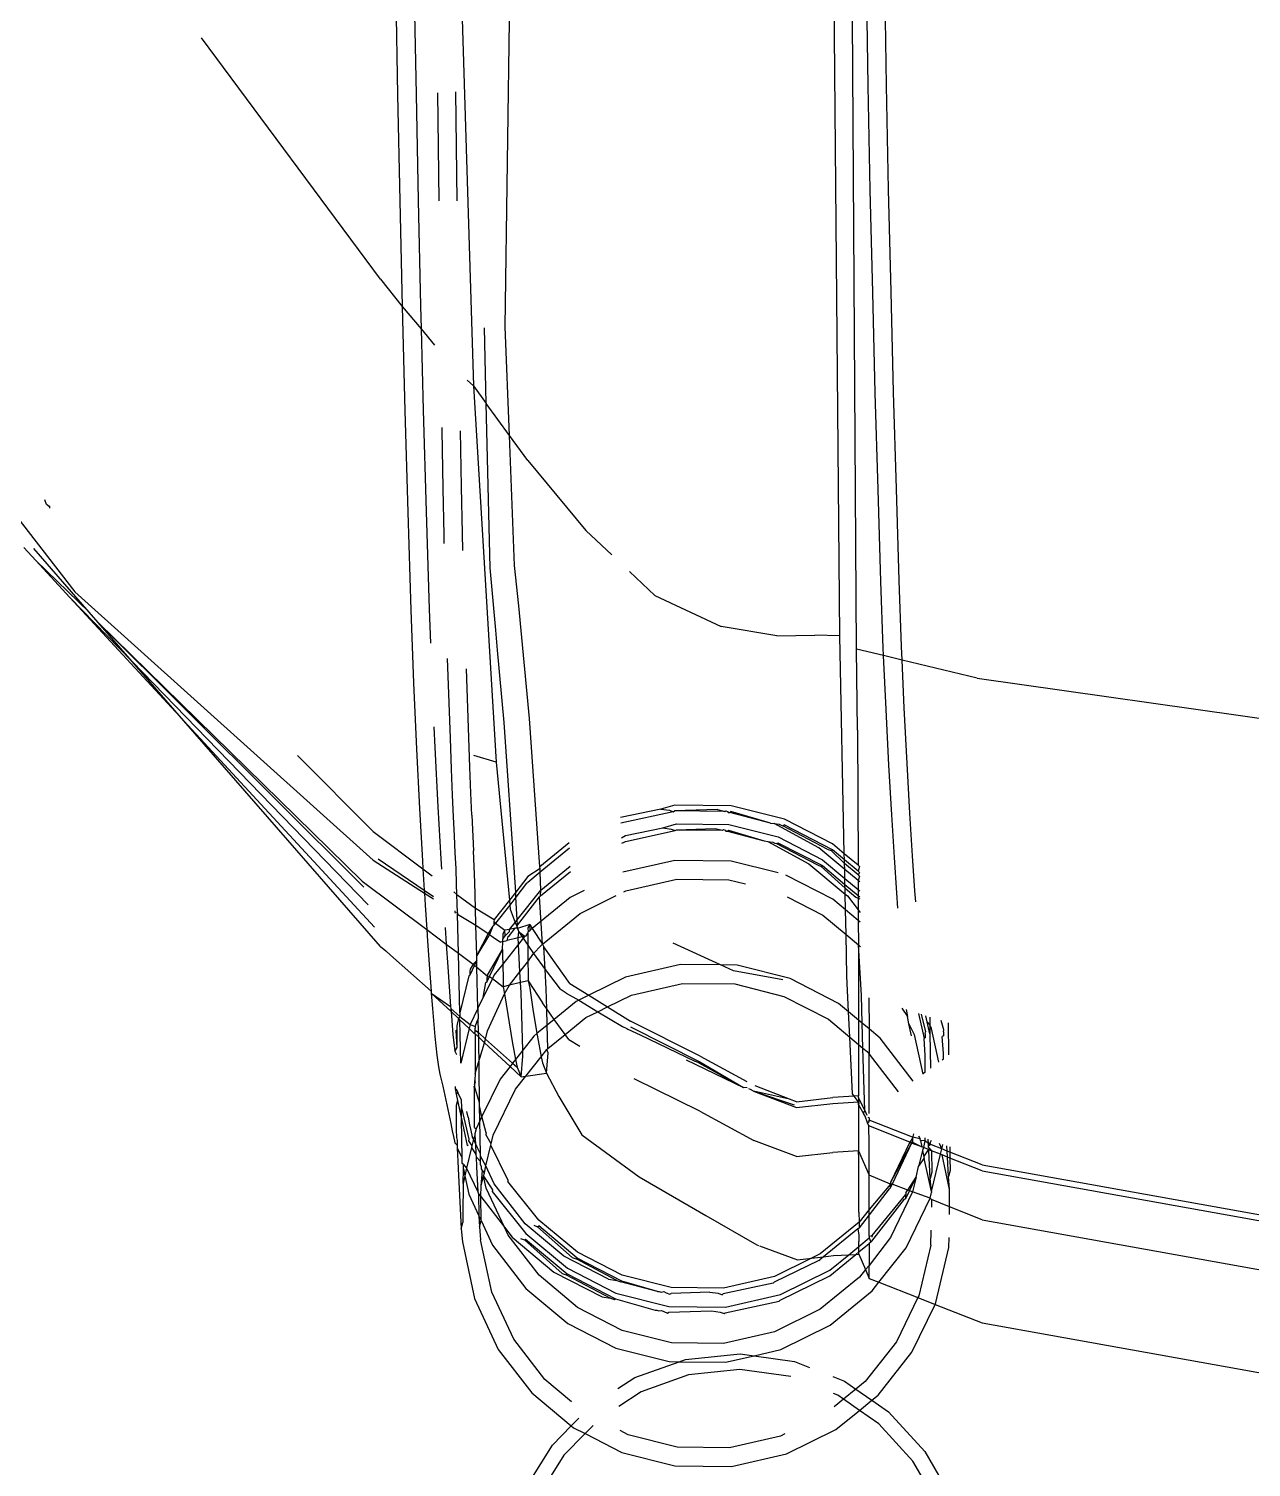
# Model space of a CAD drawing. Header units: millimetres. Extents: x -41292 to 298682, y -22072 to 33155.
# Drawn here: x 30582.86 to 30617.38, y -11098.24 to -11057.63 of the extents above; entities that cross this region are included whole.
import ezdxf

# ---------------------------------------------------------------- set-up
doc = ezdxf.new("R2010")
doc.units = ezdxf.units.MM

# ---------------------------------------------------------------- blocks, each defined once
blk = doc.blocks.new('rmfnasesx')
for p, q in [((58058.233, 4459.549), (58058.692, 4444.72)), ((58059.591, 4446.387), (58059.751, 4457.888)), ((58069.035, 4437.663), (58068.86, 4457.702)), ((58056.501, 4455.905), (58056.552, 4452.934)), ((58057.018, 4455.915), (58057.071, 4452.944)), ((58069.84, 4453.194), (58069.788, 4456.136)), ((58070.357, 4453.204), (58070.306, 4456.145)), ((58069.506, 4437.289), (58069.398, 4455.101)), ((58056.064, 4447.732), (58051.017, 4454.544)), ((58057.673, 4452.997), (58057.716, 4449.942)), ((58058.233, 4449.948), (58058.191, 4453.017)), ((58069.899, 4450.256), (58069.84, 4453.194)), ((58070.417, 4450.268), (58070.357, 4453.204)), ((58056.552, 4452.934), (58056.614, 4449.941)), ((58057.071, 4452.944), (58057.131, 4449.954)), ((58037.625, 4451.551), (58047.435, 4438.908)), ((58069.966, 4447.355), (58069.899, 4450.256)), ((58070.484, 4447.371), (58070.417, 4450.268)), ((58056.614, 4449.941), (58056.682, 4446.96)), ((58057.131, 4449.954), (58057.2, 4446.975)), ((58056.064, 4447.732), (58056.682, 4446.96)), ((58070.039, 4444.524), (58069.966, 4447.355)), ((58070.557, 4444.543), (58070.484, 4447.371)), ((58056.682, 4446.96), (58056.758, 4444.018)), ((58056.682, 4446.96), (58057.217, 4446.328)), ((58057.2, 4446.975), (58057.217, 4446.328)), ((58057.217, 4446.328), (58057.276, 4444.038)), ((58057.217, 4446.328), (58057.596, 4445.865)), ((58059.051, 4444.226), (58059, 4446.355)), ((58059.711, 4443.318), (58059.591, 4446.387)), ((58058.692, 4444.72), (58058.514, 4444.877)), ((58058.692, 4444.72), (58059.337, 4434.093)), ((58058.692, 4444.72), (58059.051, 4444.226)), ((58070.117, 4441.792), (58070.039, 4444.524)), ((58070.634, 4441.817), (58070.557, 4444.543)), ((58059.162, 4439.587), (58059.051, 4444.226)), ((58059.711, 4443.318), (58059.051, 4444.226)), ((58056.758, 4444.018), (58056.839, 4441.15)), ((58057.276, 4444.038), (58057.357, 4441.175)), ((58057.807, 4443.465), (58057.806, 4443.544)), ((58057.836, 4441.826), (58057.807, 4443.465)), ((58058.352, 4441.868), (58058.324, 4443.447)), ((58059.856, 4439.645), (58059.711, 4443.318)), ((58060.227, 4442.609), (58059.711, 4443.318)), ((58060.227, 4442.609), (58061.87, 4440.637)), ((58057.864, 4440.506), (58057.836, 4441.826)), ((58058.381, 4440.551), (58058.352, 4441.868)), ((58070.198, 4439.194), (58070.117, 4441.792)), ((58070.714, 4439.225), (58070.634, 4441.817)), ((58046.633, 4441.368), (58046.593, 4441.502)), ((58046.721, 4441.301), (58046.633, 4441.368)), ((58046.633, 4441.368), (58046.72, 4441.327)), ((58046.72, 4441.327), (58046.722, 4441.269)), ((58056.839, 4441.15), (58056.925, 4438.383)), ((58057.357, 4441.175), (58057.442, 4438.415)), ((58057.87, 4440.267), (58057.864, 4440.506)), ((58058.393, 4440.076), (58058.381, 4440.551)), ((58062.599, 4439.952), (58061.87, 4440.637)), ((58045.995, 4440.161), (58046.336, 4439.792)), ((58047.844, 4438.327), (58046.277, 4440.124)), ((58047.299, 4438.749), (58046.336, 4439.792)), ((58047.844, 4438.327), (58046.336, 4439.792)), ((58059.326, 4437.825), (58059.162, 4439.587)), ((58059.97, 4438.511), (58059.856, 4439.645)), ((58063.819, 4438.804), (58063.096, 4439.484)), ((58070.265, 4437.319), (58070.198, 4439.194)), ((58070.783, 4437.358), (58070.714, 4439.225)), ((58047.435, 4438.908), (58055.858, 4431.327)), ((58063.819, 4438.804), (58065.686, 4437.924)), ((58049.054, 4436.939), (58047.299, 4438.749)), ((58050.513, 4435.266), (58047.299, 4438.749)), ((58056.925, 4438.383), (58057, 4436.335)), ((58057.442, 4438.415), (58057.477, 4437.452)), ((58060.274, 4435.325), (58059.97, 4438.511)), ((58048.091, 4438.044), (58047.844, 4438.327)), ((58049.054, 4436.939), (58048.091, 4438.044)), ((58055.596, 4430.568), (58048.091, 4438.044)), ((58055.551, 4430.737), (58048.091, 4438.044)), ((58059.371, 4437.254), (58059.326, 4437.825)), ((58067.259, 4437.661), (58065.686, 4437.924)), ((58067.259, 4437.661), (58068.331, 4437.681)), ((58069.035, 4437.663), (58068.331, 4437.681)), ((58069.165, 4431.509), (58069.035, 4437.663)), ((58059.557, 4435.218), (58059.371, 4437.254)), ((58070.275, 4437.105), (58069.506, 4437.289)), ((58069.539, 4435.004), (58069.506, 4437.289)), ((58070.275, 4437.105), (58070.265, 4437.319)), ((58070.799, 4436.979), (58070.783, 4437.358)), ((58055.723, 4430.064), (58049.054, 4436.939)), ((58050.513, 4435.266), (58049.054, 4436.939)), ((58058.041, 4434.77), (58057.964, 4437.027)), ((58070.342, 4435.585), (58070.275, 4437.105)), ((58070.799, 4436.979), (58070.275, 4437.105)), ((58070.859, 4435.629), (58070.799, 4436.979)), ((58072.914, 4436.471), (58070.799, 4436.979)), ((58057, 4436.335), (58057.082, 4434.464)), ((58058.589, 4433.952), (58058.492, 4436.729)), ((58072.914, 4436.471), (58082.426, 4435.122)), ((58070.422, 4434.008), (58070.342, 4435.585)), ((58070.939, 4434.056), (58070.859, 4435.629)), ((58055.894, 4429.436), (58050.513, 4435.266)), ((58056.068, 4428.896), (58050.513, 4435.266)), ((58059.855, 4430.98), (58059.557, 4435.218)), ((58060.569, 4431.14), (58060.274, 4435.325)), ((58057.573, 4435.097), (58057.599, 4434.508)), ((58058.074, 4433.898), (58058.041, 4434.77)), ((58069.539, 4435.004), (58069.554, 4431.185)), ((58057.082, 4434.464), (58057.168, 4432.786)), ((58057.599, 4434.508), (58057.684, 4432.834)), ((58055.86, 4432.136), (58053.721, 4434.281)), ((58058.104, 4433.167), (58058.074, 4433.898)), ((58058.62, 4433.221), (58058.589, 4433.952)), ((58059.337, 4434.093), (58058.699, 4434.283)), ((58059.337, 4434.093), (58059.706, 4430.197)), ((58070.502, 4432.607), (58070.422, 4434.008)), ((58071.019, 4432.658), (58070.939, 4434.056)), ((58058.132, 4432.549), (58058.104, 4433.167)), ((58058.648, 4432.604), (58058.62, 4433.221)), ((58057.168, 4432.786), (58057.252, 4431.314)), ((58057.684, 4432.834), (58057.769, 4431.364)), ((58063.988, 4432.774), (58062.848, 4432.533)), ((58064.336, 4432.697), (58062.854, 4432.374)), ((58064.375, 4432.883), (58063.988, 4432.774)), ((58063.988, 4432.774), (58064.226, 4432.739)), ((58064.226, 4432.739), (58064.336, 4432.697)), ((58064.336, 4432.697), (58064.368, 4432.721)), ((58065.583, 4432.756), (58064.368, 4432.721)), ((58065.787, 4432.704), (58064.368, 4432.721)), ((58065.971, 4432.864), (58064.375, 4432.883)), ((58065.583, 4432.756), (58065.787, 4432.704)), ((58065.787, 4432.704), (58065.822, 4432.721)), ((58065.822, 4432.721), (58065.868, 4432.703)), ((58065.868, 4432.703), (58065.887, 4432.679)), ((58065.887, 4432.679), (58065.932, 4432.679)), ((58065.932, 4432.679), (58065.964, 4432.702)), ((58067.085, 4432.378), (58065.932, 4432.679)), ((58067.085, 4432.378), (58065.964, 4432.702)), ((58067.472, 4432.486), (58065.971, 4432.864)), ((58058.157, 4432.017), (58058.132, 4432.549)), ((58058.648, 4432.604), (58058.697, 4431.596)), ((58064.042, 4432.243), (58064.429, 4432.351)), ((58064.429, 4432.351), (58065.904, 4432.334)), ((58065.904, 4432.334), (58067.294, 4431.984)), ((58067.085, 4432.378), (58067.186, 4432.363)), ((58067.186, 4432.363), (58067.323, 4432.343)), ((58068.447, 4431.678), (58067.186, 4432.363)), ((58067.323, 4432.343), (58067.378, 4432.314)), ((58067.378, 4432.314), (58067.433, 4432.301)), ((58067.433, 4432.301), (58067.465, 4432.324)), ((58068.685, 4431.643), (58067.433, 4432.301)), ((58068.827, 4431.624), (58067.465, 4432.324)), ((58068.833, 4431.787), (58067.472, 4432.486)), ((58070.578, 4431.401), (58070.502, 4432.607)), ((58071.094, 4431.453), (58071.019, 4432.658)), ((58055.86, 4432.136), (58057.266, 4431.083)), ((58058.181, 4431.541), (58058.157, 4432.017)), ((58062.873, 4431.964), (58062.989, 4432.022)), ((58062.982, 4431.86), (58064.39, 4432.166)), ((58062.989, 4432.022), (58064.042, 4432.243)), ((58064.042, 4432.243), (58064.28, 4432.208)), ((58064.28, 4432.208), (58064.39, 4432.166)), ((58064.39, 4432.166), (58064.422, 4432.189)), ((58064.422, 4432.189), (58065.517, 4432.226)), ((58064.422, 4432.189), (58065.722, 4432.174)), ((58065.517, 4432.226), (58065.722, 4432.174)), ((58065.722, 4432.174), (58065.756, 4432.191)), ((58065.756, 4432.191), (58065.802, 4432.173)), ((58065.802, 4432.173), (58065.821, 4432.149)), ((58065.821, 4432.149), (58065.865, 4432.149)), ((58065.865, 4432.149), (58065.897, 4432.172)), ((58065.865, 4432.149), (58066.906, 4431.876)), ((58065.897, 4432.172), (58066.906, 4431.876)), ((58066.906, 4431.876), (58067.008, 4431.861)), ((58067.294, 4431.984), (58068.553, 4431.337)), ((58058.201, 4431.095), (58058.181, 4431.541)), ((58058.717, 4431.151), (58058.697, 4431.596)), ((58061.397, 4431.815), (58060.569, 4431.14)), ((58061.403, 4431.664), (58060.578, 4430.99)), ((58062.879, 4431.809), (58062.95, 4431.836)), ((58062.95, 4431.836), (58062.982, 4431.86)), ((58067.008, 4431.861), (58067.145, 4431.841)), ((58067.008, 4431.861), (58068.166, 4431.229)), ((58067.145, 4431.841), (58067.2, 4431.813)), ((58067.2, 4431.813), (58067.254, 4431.799)), ((58067.254, 4431.799), (58067.286, 4431.823)), ((58067.254, 4431.799), (58068.405, 4431.194)), ((58067.286, 4431.823), (58068.546, 4431.175)), ((58069.175, 4431.069), (58068.447, 4431.678)), ((58068.685, 4431.643), (58068.795, 4431.601)), ((58068.795, 4431.601), (58068.827, 4431.624)), ((58069.171, 4431.236), (58068.795, 4431.601)), ((58069.169, 4431.338), (58068.827, 4431.624)), ((58069.165, 4431.509), (58068.833, 4431.787)), ((58069.554, 4431.185), (58069.165, 4431.509)), ((58069.169, 4431.338), (58069.165, 4431.509)), ((58055.858, 4431.327), (58057.309, 4430.399)), ((58056, 4431.363), (58057.304, 4430.48)), ((58057.252, 4431.314), (58057.266, 4431.083)), ((58057.266, 4431.083), (58057.527, 4430.888)), ((58057.266, 4431.083), (58057.304, 4430.48)), ((58057.769, 4431.364), (58057.787, 4431.077)), ((58058.218, 4430.65), (58058.201, 4431.095)), ((58058.734, 4430.705), (58058.717, 4431.151)), ((58060.573, 4431.092), (58060.231, 4430.864)), ((58060.573, 4431.092), (58060.569, 4431.14)), ((58060.578, 4430.99), (58060.573, 4431.092)), ((58060.596, 4430.484), (58061.425, 4431.161)), ((58064.378, 4431.324), (58062.915, 4430.99)), ((58065.973, 4431.306), (58064.378, 4431.324)), ((58067.298, 4430.972), (58065.973, 4431.306)), ((58068.166, 4431.229), (58069.19, 4430.373)), ((58068.405, 4431.194), (58068.514, 4431.152)), ((58068.514, 4431.152), (58068.546, 4431.175)), ((58068.514, 4431.152), (58069.186, 4430.54)), ((58068.546, 4431.175), (58069.184, 4430.643)), ((58068.553, 4431.337), (58069.18, 4430.813)), ((58069.554, 4431.016), (58069.169, 4431.338)), ((58069.171, 4431.236), (58069.169, 4431.338)), ((58069.555, 4430.916), (58069.171, 4431.236)), ((58069.175, 4431.069), (58069.171, 4431.236)), ((58069.555, 4430.751), (58069.175, 4431.069)), ((58069.18, 4430.813), (58069.175, 4431.069)), ((58069.594, 4431.151), (58069.554, 4431.185)), ((58069.594, 4431.151), (58069.554, 4431.016)), ((58070.643, 4430.408), (58070.578, 4431.401)), ((58071.159, 4430.462), (58071.094, 4431.453)), ((58055.551, 4430.737), (58057.375, 4429.372)), ((58058.225, 4430.365), (58058.218, 4430.65)), ((58058.752, 4429.971), (58058.734, 4430.705)), ((58059.885, 4430.424), (58059.855, 4430.98)), ((58060.231, 4430.864), (58059.885, 4430.424)), ((58060.193, 4430.678), (58059.893, 4430.281)), ((58060.193, 4430.678), (58060.225, 4430.702)), ((58060.578, 4430.99), (58060.225, 4430.702)), ((58060.596, 4430.484), (58060.578, 4430.99)), ((58060.589, 4430.322), (58061.432, 4431.01)), ((58062.991, 4430.463), (58064.432, 4430.793)), ((58064.432, 4430.793), (58065.907, 4430.776)), ((58065.907, 4430.776), (58066.375, 4430.658)), ((58068.837, 4430.228), (58067.516, 4430.907)), ((58069.18, 4430.813), (58069.556, 4430.499)), ((58069.184, 4430.643), (58069.18, 4430.813)), ((58069.596, 4430.981), (58069.554, 4431.016)), ((58069.596, 4430.981), (58069.555, 4430.916)), ((58069.598, 4430.88), (58069.555, 4430.916)), ((58069.598, 4430.88), (58069.555, 4430.751)), ((58069.6, 4430.714), (58069.555, 4430.751)), ((58069.555, 4430.751), (58069.556, 4430.499)), ((58057.304, 4430.48), (58057.56, 4430.306)), ((58057.304, 4430.48), (58057.309, 4430.399)), ((58057.309, 4430.399), (58057.564, 4430.235)), ((58057.309, 4430.399), (58057.33, 4430.061)), ((58058.136, 4430.432), (58058.225, 4430.365)), ((58058.225, 4430.365), (58058.752, 4429.971)), ((58058.238, 4429.847), (58058.225, 4430.365)), ((58059.885, 4430.424), (58059.706, 4430.197)), ((58059.893, 4430.281), (58059.719, 4430.06)), ((58059.893, 4430.281), (58059.885, 4430.424)), ((58059.927, 4429.643), (58059.893, 4430.281)), ((58059.927, 4429.643), (58060.596, 4430.484)), ((58059.936, 4429.492), (58060.557, 4430.298)), ((58061.428, 4430.279), (58060.354, 4429.403)), ((58060.557, 4430.298), (58060.589, 4430.322)), ((58060.638, 4428.957), (58060.557, 4430.298)), ((58060.589, 4430.322), (58060.596, 4430.484)), ((58061.822, 4430.474), (58061.428, 4430.279)), ((58061.703, 4429.826), (58062.727, 4430.332)), ((58062.94, 4430.438), (58062.991, 4430.463)), ((58067.547, 4430.297), (58068.556, 4429.779)), ((58069.184, 4430.643), (58069.557, 4430.335)), ((58069.186, 4430.54), (58069.184, 4430.643)), ((58069.186, 4430.54), (58069.493, 4430.284)), ((58069.19, 4430.373), (58069.186, 4430.54)), ((58069.19, 4430.373), (58069.254, 4430.319)), ((58069.199, 4429.925), (58069.19, 4430.373)), ((58069.254, 4430.319), (58069.558, 4429.924)), ((58069.493, 4430.284), (58069.557, 4430.26)), ((58069.556, 4430.499), (58069.604, 4430.459)), ((58069.556, 4430.499), (58069.557, 4430.335)), ((58069.557, 4430.335), (58069.606, 4430.29)), ((58069.557, 4430.335), (58069.557, 4430.26)), ((58069.557, 4430.26), (58069.603, 4430.242)), ((58069.557, 4430.26), (58069.558, 4429.924)), ((58070.673, 4429.972), (58070.643, 4430.408)), ((58071.18, 4430.156), (58071.159, 4430.462)), ((58057.33, 4430.061), (58057.375, 4429.372)), ((58058.166, 4429.895), (58058.169, 4429.848)), ((58058.169, 4429.848), (58058.238, 4429.847)), ((58058.238, 4429.847), (58058.239, 4429.803)), ((58058.752, 4429.971), (58059.277, 4429.652)), ((58058.763, 4429.491), (58058.752, 4429.971)), ((58059.706, 4430.197), (58059.277, 4429.652)), ((58059.719, 4430.06), (58059.316, 4429.549)), ((58059.706, 4430.197), (58059.719, 4430.06)), ((58059.719, 4430.06), (58059.73, 4429.946)), ((58059.73, 4429.946), (58059.872, 4429.574)), ((58069.199, 4429.925), (58068.837, 4430.228)), ((58069.214, 4429.229), (58069.199, 4429.925)), ((58069.559, 4429.625), (58069.199, 4429.925)), ((58069.558, 4429.924), (58069.612, 4429.854)), ((58069.558, 4429.924), (58069.559, 4429.625)), ((58058.239, 4429.803), (58058.763, 4429.491)), ((58058.266, 4428.705), (58058.239, 4429.803)), ((58058.763, 4429.491), (58059.106, 4429.259)), ((58058.784, 4428.635), (58058.763, 4429.491)), ((58059.238, 4429.467), (58059.106, 4429.259)), ((58059.238, 4429.467), (58059.145, 4429.232)), ((58059.238, 4429.467), (58059.27, 4429.49)), ((58059.272, 4429.602), (58059.27, 4429.49)), ((58059.316, 4429.549), (58059.27, 4429.49)), ((58059.277, 4429.652), (58059.272, 4429.602)), ((58059.272, 4429.602), (58059.316, 4429.549)), ((58059.316, 4429.549), (58059.58, 4429.351)), ((58059.711, 4429.371), (58059.872, 4429.574)), ((58059.872, 4429.574), (58059.927, 4429.643)), ((58059.872, 4429.574), (58059.914, 4429.465)), ((58059.914, 4429.465), (58059.936, 4429.492)), ((58059.914, 4429.465), (58059.929, 4429.426)), ((58059.936, 4429.492), (58059.927, 4429.643)), ((58059.929, 4429.426), (58059.936, 4429.492)), ((58060.284, 4429.514), (58059.941, 4429.396)), ((58060.284, 4429.514), (58060.231, 4429.415)), ((58060.295, 4429.354), (58060.284, 4429.514)), ((58060.284, 4429.514), (58060.354, 4429.403)), ((58060.638, 4428.957), (58061.703, 4429.826)), ((58068.556, 4429.779), (58069.214, 4429.229)), ((58069.559, 4429.625), (58069.561, 4428.939)), ((58069.616, 4429.577), (58069.559, 4429.625)), ((58057.375, 4429.372), (58057.397, 4429.04)), ((58057.375, 4429.372), (58057.923, 4428.962)), ((58057.397, 4429.04), (58057.451, 4428.262)), ((58057.892, 4429.427), (58057.923, 4428.962)), ((58059.106, 4429.259), (58058.784, 4428.635)), ((58059.145, 4429.232), (58058.784, 4428.635)), ((58059.106, 4429.259), (58059.145, 4429.232)), ((58059.145, 4429.232), (58059.253, 4429.154)), ((58059.253, 4429.154), (58059.46, 4429.019)), ((58059.519, 4429.034), (58059.46, 4429.019)), ((58059.516, 4428.808), (58059.519, 4429.034)), ((58059.519, 4429.034), (58059.52, 4429.098)), ((58059.519, 4429.034), (58059.64, 4429.064)), ((58059.521, 4429.247), (58059.52, 4429.098)), ((58059.52, 4429.098), (58059.592, 4429.192)), ((58059.58, 4429.351), (58059.521, 4429.247)), ((58059.711, 4429.371), (58059.58, 4429.351)), ((58059.592, 4429.192), (58059.58, 4429.351)), ((58059.592, 4429.192), (58059.708, 4429.313)), ((58059.64, 4429.064), (58059.674, 4429.178)), ((58059.955, 4429.141), (58059.64, 4429.064)), ((58059.674, 4429.178), (58059.706, 4429.201)), ((58059.706, 4429.201), (58059.872, 4429.412)), ((58059.708, 4429.313), (58059.711, 4429.371)), ((58059.872, 4429.412), (58059.711, 4429.371)), ((58059.872, 4429.412), (58059.929, 4429.426)), ((58059.941, 4429.396), (58059.872, 4429.412)), ((58059.929, 4429.426), (58059.941, 4429.396)), ((58059.941, 4429.396), (58059.976, 4429.305)), ((58059.955, 4429.141), (58059.976, 4429.305)), ((58060.067, 4429.169), (58059.955, 4429.141)), ((58059.964, 4428.962), (58059.955, 4429.141)), ((58060.095, 4429.128), (58059.964, 4428.962)), ((58059.976, 4429.305), (58060.142, 4429.187)), ((58059.976, 4429.305), (58060.067, 4429.169)), ((58060.142, 4429.187), (58060.067, 4429.169)), ((58060.067, 4429.169), (58060.095, 4429.128)), ((58060.142, 4429.187), (58060.095, 4429.128)), ((58060.095, 4429.128), (58060.226, 4428.933)), ((58060.142, 4429.187), (58060.178, 4429.196)), ((58060.178, 4429.196), (58060.23, 4429.266)), ((58060.23, 4429.266), (58060.226, 4428.933)), ((58060.23, 4429.266), (58060.235, 4429.305)), ((58060.231, 4429.415), (58060.235, 4429.305)), ((58060.235, 4429.305), (58060.295, 4429.354)), ((58060.354, 4429.403), (58060.295, 4429.354)), ((58060.354, 4429.403), (58060.638, 4428.957)), ((58069.239, 4428.054), (58069.214, 4429.229)), ((58069.214, 4429.229), (58069.561, 4428.939)), ((58056.068, 4428.896), (58056.215, 4428.772)), ((58056.215, 4428.772), (58056.35, 4428.646)), ((58056.35, 4428.646), (58057.496, 4427.634)), ((58057.923, 4428.962), (58057.966, 4428.316)), ((58057.923, 4428.962), (58058.266, 4428.705)), ((58058.266, 4428.705), (58058.685, 4428.391)), ((58058.307, 4427.023), (58058.266, 4428.705)), ((58058.788, 4428.494), (58058.784, 4428.635)), ((58059.084, 4428.065), (58059.516, 4428.808)), ((58059.147, 4428.046), (58059.516, 4428.808)), ((58059.516, 4428.808), (58059.514, 4428.63)), ((58059.514, 4428.63), (58059.519, 4428.397)), ((58059.964, 4428.962), (58059.519, 4428.397)), ((58060.007, 4428.179), (58059.964, 4428.962)), ((58060.226, 4428.933), (58060.224, 4428.799)), ((58060.224, 4428.799), (58060.23, 4428.461)), ((58060.226, 4428.933), (58060.385, 4428.695)), ((58060.23, 4428.461), (58060.385, 4428.695)), ((58060.385, 4428.695), (58060.6, 4428.925)), ((58060.385, 4428.695), (58060.72, 4428.247)), ((58060.6, 4428.925), (58060.638, 4428.957)), ((58060.638, 4428.957), (58060.684, 4428.885)), ((58061.418, 4427.848), (58060.684, 4428.885)), ((58060.72, 4428.247), (58060.684, 4428.885)), ((58065.664, 4428.37), (58064.331, 4428.984)), ((58069.561, 4428.939), (58069.567, 4426.813)), ((58069.561, 4428.939), (58069.626, 4428.885)), ((58069.646, 4427.508), (58069.561, 4428.939)), ((58057.451, 4428.262), (58057.496, 4427.634)), ((58057.966, 4428.316), (58058.047, 4427.197)), ((58058.724, 4428.362), (58058.591, 4428.087)), ((58058.598, 4428.249), (58058.593, 4428.2)), ((58058.685, 4428.391), (58058.598, 4428.249)), ((58058.788, 4428.494), (58058.685, 4428.391)), ((58058.685, 4428.391), (58058.724, 4428.362)), ((58058.788, 4428.494), (58058.724, 4428.362)), ((58058.724, 4428.362), (58058.792, 4428.311)), ((58058.792, 4428.311), (58058.788, 4428.494)), ((58058.792, 4428.311), (58059.084, 4428.065)), ((58058.821, 4427.146), (58058.792, 4428.311)), ((58059.519, 4428.397), (58059.28, 4428.093)), ((58059.519, 4428.397), (58059.528, 4427.974)), ((58060.007, 4428.179), (58060.23, 4428.461)), ((58060.23, 4428.461), (58060.237, 4428.143)), ((58060.749, 4427.698), (58060.72, 4428.247)), ((58060.72, 4428.247), (58061.142, 4427.685)), ((58064.543, 4428.383), (58062.985, 4428.026)), ((58065.664, 4428.37), (58064.543, 4428.383)), ((58066.031, 4428.201), (58065.664, 4428.37)), ((58066.138, 4428.364), (58065.664, 4428.37)), ((58067.639, 4427.986), (58066.138, 4428.364)), ((58058.559, 4428.064), (58058.307, 4427.023)), ((58058.559, 4428.064), (58058.591, 4428.087)), ((58058.593, 4428.2), (58058.591, 4428.087)), ((58059.228, 4427.985), (58058.971, 4427.456)), ((58058.971, 4427.456), (58059.045, 4427.88)), ((58059.045, 4427.88), (58059.077, 4427.903)), ((58059.077, 4427.903), (58059.147, 4428.046)), ((58059.077, 4427.903), (58059.08, 4428.016)), ((58059.084, 4428.065), (58059.08, 4428.016)), ((58059.084, 4428.065), (58059.147, 4428.046)), ((58059.147, 4428.046), (58059.228, 4427.985)), ((58059.28, 4428.093), (58059.228, 4427.985)), ((58059.228, 4427.985), (58059.534, 4427.756)), ((58059.528, 4427.974), (58059.534, 4427.756)), ((58059.708, 4427.803), (58060.007, 4428.179)), ((58060.023, 4427.874), (58059.708, 4427.803)), ((58060.023, 4427.874), (58060.007, 4428.179)), ((58060.242, 4427.923), (58060.023, 4427.874)), ((58060.038, 4427.598), (58060.023, 4427.874)), ((58060.237, 4428.143), (58060.242, 4427.923)), ((58060.242, 4427.923), (58060.286, 4427.718)), ((58060.242, 4427.923), (58060.643, 4427.299)), ((58061.418, 4427.848), (58061.952, 4427.516)), ((58062.985, 4428.026), (58061.952, 4427.516)), ((58063.156, 4427.521), (58064.596, 4427.851)), ((58064.596, 4427.851), (58066.072, 4427.834)), ((58067.433, 4427.953), (58066.031, 4428.201)), ((58066.072, 4427.834), (58067.461, 4427.484)), ((58069.001, 4427.286), (58067.639, 4427.986)), ((58069.286, 4427.048), (58069.239, 4428.054)), ((58057.496, 4427.634), (58057.5, 4427.577)), ((58057.5, 4427.577), (58057.532, 4427.142)), ((58057.5, 4427.577), (58058.059, 4427.057)), ((58057.5, 4427.577), (58058.047, 4427.197)), ((58058.821, 4427.146), (58058.971, 4427.456)), ((58059.088, 4426.507), (58059.573, 4427.556)), ((58059.708, 4427.803), (58059.534, 4427.756)), ((58059.534, 4427.756), (58059.573, 4427.556)), ((58059.573, 4427.556), (58059.708, 4427.803)), ((58059.573, 4427.556), (58059.66, 4426.97)), ((58060.085, 4425.964), (58060.038, 4427.598)), ((58060.286, 4427.718), (58060.374, 4427.121)), ((58060.765, 4427.129), (58060.749, 4427.698)), ((58061.315, 4427.575), (58061.142, 4427.685)), ((58061.315, 4427.575), (58061.664, 4427.373)), ((58061.952, 4427.516), (58061.664, 4427.373)), ((58061.952, 4427.516), (58062.481, 4427.188)), ((58062.481, 4427.188), (58063.156, 4427.521)), ((58067.461, 4427.484), (58068.72, 4426.837)), ((58069.67, 4426.727), (58069.646, 4427.508)), ((58069.861, 4427.44), (58069.862, 4426.566)), ((58057.532, 4427.142), (58057.599, 4426.354)), ((58058.047, 4427.197), (58058.052, 4427.142)), ((58058.052, 4427.142), (58058.059, 4427.057)), ((58058.309, 4426.915), (58058.052, 4427.142)), ((58058.059, 4427.057), (58058.115, 4426.409)), ((58058.059, 4427.057), (58058.269, 4426.862)), ((58058.307, 4427.023), (58058.309, 4426.915)), ((58058.821, 4427.146), (58058.6, 4426.691)), ((58058.821, 4427.146), (58058.828, 4426.852)), ((58060.374, 4427.121), (58060.483, 4426.432)), ((58060.765, 4427.129), (58060.643, 4427.299)), ((58060.976, 4426.835), (58060.765, 4427.129)), ((58060.777, 4426.672), (58060.765, 4427.129)), ((58061.592, 4427.338), (58060.976, 4426.835)), ((58061.664, 4427.373), (58061.592, 4427.338)), ((58061.664, 4427.373), (58062.205, 4427.052)), ((58061.867, 4426.884), (58062.205, 4427.052)), ((58062.205, 4427.052), (58062.481, 4427.188)), ((58062.205, 4427.052), (58062.906, 4426.635)), ((58062.481, 4427.188), (58063.124, 4426.788)), ((58069.286, 4427.048), (58069.001, 4427.286)), ((58069.32, 4426.336), (58069.286, 4427.048)), ((58069.567, 4426.813), (58069.286, 4427.048)), ((58070.792, 4427.148), (58070.947, 4426.916)), ((58070.907, 4427.112), (58070.947, 4426.916)), ((58071.263, 4427), (58071.415, 4426.294)), ((58058.226, 4426.653), (58058.225, 4426.573)), ((58058.231, 4426.703), (58058.226, 4426.653)), ((58058.269, 4426.862), (58058.231, 4426.703)), ((58058.309, 4426.915), (58058.269, 4426.862)), ((58058.312, 4426.822), (58058.269, 4426.862)), ((58058.309, 4426.915), (58058.6, 4426.691)), ((58058.322, 4426.406), (58058.312, 4426.822)), ((58058.312, 4426.822), (58058.573, 4426.579)), ((58058.6, 4426.691), (58058.573, 4426.579)), ((58058.6, 4426.691), (58058.745, 4426.635)), ((58058.745, 4426.635), (58058.741, 4426.585)), ((58058.745, 4426.635), (58058.828, 4426.852)), ((58058.838, 4426.461), (58058.828, 4426.852)), ((58059.66, 4426.97), (58059.783, 4426.209)), ((58060.777, 4426.672), (58060.483, 4426.432)), ((58060.976, 4426.835), (58060.777, 4426.672)), ((58060.796, 4426.01), (58060.777, 4426.672)), ((58061.283, 4426.408), (58060.976, 4426.835)), ((58061.283, 4426.408), (58061.867, 4426.884)), ((58062.906, 4426.635), (58063.028, 4426.576)), ((58065.092, 4425.798), (58063.124, 4426.788)), ((58063.124, 4426.628), (58065.085, 4425.636)), ((58068.72, 4426.837), (58069.32, 4426.336)), ((58069.567, 4426.813), (58069.569, 4426.128)), ((58069.67, 4426.727), (58069.567, 4426.813)), ((58069.691, 4426.025), (58069.67, 4426.727)), ((58069.862, 4426.566), (58069.67, 4426.727)), ((58070.99, 4426.706), (58070.947, 4426.916)), ((58071.066, 4426.371), (58070.99, 4426.706)), ((58070.99, 4426.706), (58071.137, 4426.405)), ((58071.332, 4426.978), (58071.454, 4426.48)), ((58071.505, 4426.761), (58071.462, 4426.937)), ((58071.582, 4426.427), (58071.505, 4426.761)), ((58071.58, 4426.683), (58071.505, 4426.761)), ((58071.577, 4426.901), (58071.58, 4426.683)), ((58071.628, 4426.581), (58071.58, 4426.683)), ((58071.58, 4426.683), (58071.582, 4426.427)), ((58071.971, 4426.535), (58071.898, 4426.801)), ((58072.096, 4426.738), (58072.11, 4425.832)), ((58057.599, 4426.354), (58057.657, 4425.829)), ((58058.115, 4426.409), (58058.165, 4425.949)), ((58058.192, 4426.517), (58058.224, 4426.541)), ((58058.192, 4426.517), (58058.223, 4426.042)), ((58058.224, 4426.541), (58058.223, 4426.042)), ((58058.225, 4426.573), (58058.224, 4426.541)), ((58058.334, 4425.6), (58058.322, 4426.406)), ((58058.573, 4426.579), (58058.334, 4425.6)), ((58058.573, 4426.579), (58058.706, 4426.449)), ((58058.706, 4426.449), (58058.738, 4426.473)), ((58058.706, 4426.449), (58058.74, 4426.424)), ((58058.738, 4426.473), (58058.74, 4426.534)), ((58058.74, 4426.424), (58058.738, 4425.974)), ((58058.74, 4426.534), (58058.741, 4426.585)), ((58058.74, 4426.534), (58058.838, 4426.461)), ((58058.74, 4426.424), (58058.84, 4426.331)), ((58058.838, 4426.461), (58059.033, 4426.275)), ((58058.84, 4426.331), (58058.838, 4426.461)), ((58058.84, 4426.331), (58059.009, 4426.174)), ((58058.867, 4424.474), (58058.84, 4426.331)), ((58059.009, 4426.174), (58059.033, 4426.275)), ((58059.033, 4426.275), (58059.088, 4426.507)), ((58059.033, 4426.275), (58059.798, 4425.599)), ((58059.783, 4426.209), (58059.881, 4425.706)), ((58060.399, 4426.364), (58060.085, 4425.964)), ((58060.483, 4426.432), (58060.399, 4426.364)), ((58060.483, 4426.432), (58060.497, 4426.344)), ((58060.497, 4426.344), (58060.604, 4425.781)), ((58060.796, 4426.01), (58061.283, 4426.408)), ((58061.382, 4426.27), (58061.283, 4426.408)), ((58061.382, 4426.27), (58061.696, 4426.079)), ((58063.028, 4426.576), (58063.05, 4426.563)), ((58063.05, 4426.563), (58063.402, 4426.396)), ((58063.402, 4426.396), (58064.943, 4425.654)), ((58069.395, 4424.737), (58069.32, 4426.336)), ((58069.32, 4426.336), (58069.569, 4426.128)), ((58069.862, 4426.566), (58069.863, 4425.857)), ((58070.177, 4426.303), (58069.862, 4426.566)), ((58071.111, 4425.089), (58070.177, 4426.303)), ((58071.137, 4426.405), (58071.379, 4425.284)), ((58071.447, 4426.318), (58071.415, 4426.294)), ((58071.447, 4425.819), (58071.415, 4426.294)), ((58071.449, 4426.373), (58071.447, 4426.318)), ((58071.45, 4426.431), (58071.449, 4426.373)), ((58071.45, 4426.431), (58071.454, 4426.48)), ((58071.582, 4426.427), (58071.598, 4425.453)), ((58071.833, 4425.627), (58071.628, 4426.581)), ((58071.963, 4426.373), (58071.931, 4426.35)), ((58071.963, 4425.874), (58071.931, 4426.35)), ((58071.965, 4426.422), (58071.963, 4426.373)), ((58071.966, 4426.486), (58071.965, 4426.422)), ((58071.966, 4426.486), (58071.971, 4426.535)), ((58057.657, 4425.829), (58057.705, 4425.497)), ((58058.223, 4426.042), (58058.165, 4425.949)), ((58058.223, 4425.83), (58058.165, 4425.949)), ((58058.737, 4425.305), (58059.009, 4426.174)), ((58058.738, 4425.974), (58058.737, 4425.305)), ((58059.009, 4426.174), (58059.725, 4425.508)), ((58060.085, 4425.964), (58059.881, 4425.706)), ((58060.041, 4425.214), (58060.09, 4425.797)), ((58060.09, 4425.797), (58060.085, 4425.964)), ((58060.172, 4425.233), (58060.604, 4425.781)), ((58060.604, 4425.781), (58060.763, 4425.984)), ((58060.604, 4425.781), (58060.638, 4425.605)), ((58060.752, 4425.318), (58060.799, 4425.894)), ((58060.763, 4425.984), (58060.796, 4426.01)), ((58060.799, 4425.894), (58060.763, 4425.984)), ((58065.092, 4425.798), (58066.408, 4425.078)), ((58069.569, 4426.057), (58069.567, 4424.674)), ((58069.569, 4426.128), (58069.569, 4426.057)), ((58069.569, 4426.128), (58069.691, 4426.025)), ((58069.691, 4426.025), (58069.808, 4425.927)), ((58069.745, 4424.261), (58069.691, 4426.025)), ((58069.808, 4425.927), (58069.863, 4425.857)), ((58069.863, 4425.857), (58070.683, 4424.791)), ((58069.865, 4424.181), (58069.863, 4425.857)), ((58071.447, 4425.341), (58071.447, 4425.819)), ((58071.963, 4425.723), (58071.963, 4425.874)), ((58057.705, 4425.497), (58057.748, 4425.286)), ((58059.725, 4425.508), (58059.445, 4425.151)), ((58059.798, 4425.599), (58059.725, 4425.508)), ((58059.725, 4425.508), (58060.041, 4425.214)), ((58059.881, 4425.706), (58059.798, 4425.599)), ((58059.798, 4425.599), (58059.924, 4425.488)), ((58059.881, 4425.706), (58059.924, 4425.488)), ((58059.924, 4425.488), (58060.041, 4425.214)), ((58060.638, 4425.605), (58060.752, 4425.318)), ((58064.703, 4425.689), (58066.318, 4424.916)), ((58065.053, 4425.612), (58064.943, 4425.654)), ((58065.085, 4425.636), (58065.053, 4425.612)), ((58065.053, 4425.612), (58066.318, 4424.916)), ((58065.085, 4425.636), (58066.318, 4424.916)), ((58071.924, 4425.695), (58071.963, 4425.723)), ((58057.748, 4425.286), (58057.825, 4424.951)), ((58058.723, 4424.986), (58058.722, 4424.953)), ((58058.723, 4424.986), (58058.748, 4425.076)), ((58058.724, 4425.066), (58058.723, 4424.986)), ((58058.729, 4425.115), (58058.724, 4425.066)), ((58058.737, 4425.305), (58058.729, 4425.115)), ((58058.748, 4425.076), (58058.729, 4425.115)), ((58059.445, 4425.151), (58058.933, 4424.095)), ((58059.88, 4424.862), (58060.172, 4425.233)), ((58060.041, 4425.214), (58060.172, 4425.233)), ((58060.172, 4425.233), (58060.752, 4425.318)), ((58060.752, 4425.318), (58061.103, 4424.661)), ((58065.084, 4424.244), (58063.23, 4425.16)), ((58071.447, 4425.341), (58071.405, 4425.303)), ((58057.825, 4424.951), (58058.05, 4423.895)), ((58058.175, 4424.937), (58058.174, 4424.874)), ((58058.174, 4424.874), (58058.207, 4424.868)), ((58058.174, 4424.874), (58058.207, 4424.723)), ((58058.207, 4424.868), (58058.248, 4424.783)), ((58058.248, 4424.783), (58058.207, 4424.723)), ((58058.207, 4424.723), (58058.245, 4424.544)), ((58058.349, 4424.569), (58058.265, 4424.747)), ((58058.349, 4424.569), (58058.352, 4424.341)), ((58058.69, 4424.93), (58058.722, 4424.953)), ((58058.72, 4423.785), (58058.722, 4424.953)), ((58058.867, 4424.474), (58058.722, 4424.953)), ((58059.252, 4423.564), (58059.88, 4424.862)), ((58061.103, 4424.661), (58061.755, 4423.575)), ((58066.419, 4424.905), (58066.318, 4424.916)), ((58066.516, 4424.852), (58066.471, 4424.876)), ((58066.603, 4424.804), (58066.516, 4424.852)), ((58066.603, 4424.804), (58067.811, 4424.343)), ((58066.603, 4424.804), (58067.752, 4424.42)), ((58067.613, 4424.584), (58066.603, 4424.804)), ((58067.613, 4424.584), (58066.647, 4424.954)), ((58067.814, 4424.509), (58067.613, 4424.584)), ((58067.814, 4424.509), (58068.842, 4424.629)), ((58069.446, 4424.667), (58068.842, 4424.629)), ((58069.446, 4424.667), (58069.395, 4424.737)), ((58069.567, 4424.674), (58069.446, 4424.667)), ((58069.5, 4424.592), (58069.446, 4424.667)), ((58069.562, 4424.51), (58069.5, 4424.592)), ((58069.568, 4424.631), (58069.562, 4424.51)), ((58069.568, 4424.631), (58069.567, 4424.674)), ((58069.745, 4424.261), (58069.568, 4424.631)), ((58058.205, 4424.399), (58058.204, 4423.73)), ((58058.245, 4424.544), (58058.205, 4424.399)), ((58058.245, 4424.544), (58058.357, 4424.025)), ((58058.357, 4424.025), (58058.352, 4424.341)), ((58058.352, 4424.341), (58058.558, 4423.456)), ((58058.54, 4424.071), (58058.508, 4424.233)), ((58058.868, 4424.396), (58058.867, 4424.474)), ((58058.933, 4424.095), (58058.868, 4424.396)), ((58058.874, 4423.974), (58058.868, 4424.396)), ((58065.084, 4424.244), (58066.608, 4423.418)), ((58067.811, 4424.343), (58068.838, 4424.464)), ((58068.838, 4424.464), (58069.562, 4424.51)), ((58069.568, 4424.426), (58069.562, 4424.51)), ((58069.562, 4424.51), (58069.572, 4424.487)), ((58069.572, 4424.487), (58069.568, 4424.426)), ((58069.568, 4424.426), (58069.707, 4424.175)), ((58069.568, 4424.426), (58069.568, 4423.123)), ((58069.707, 4424.175), (58069.745, 4424.261)), ((58069.75, 4424.098), (58069.707, 4424.175)), ((58069.745, 4424.261), (58069.8, 4424.134)), ((58058.05, 4423.895), (58058.093, 4423.684)), ((58058.373, 4422.92), (58058.357, 4424.025)), ((58058.357, 4424.025), (58058.519, 4423.271)), ((58058.54, 4424.071), (58058.584, 4423.859)), ((58058.584, 4423.859), (58058.622, 4423.7)), ((58058.72, 4423.785), (58058.765, 4423.748)), ((58058.765, 4423.748), (58058.73, 4423.6)), ((58058.874, 4423.974), (58058.765, 4423.748)), ((58058.933, 4424.095), (58058.874, 4423.974)), ((58058.888, 4423.035), (58058.874, 4423.974)), ((58059.049, 4423.631), (58058.933, 4424.095)), ((58069.819, 4423.915), (58069.75, 4424.098)), ((58069.863, 4423.946), (58069.819, 4423.915)), ((58069.859, 4423.825), (58069.819, 4423.915)), ((58069.828, 4424.07), (58069.865, 4424.056)), ((58069.863, 4423.334), (58069.859, 4423.825)), ((58071.019, 4423.366), (58069.859, 4423.825)), ((58069.865, 4424.056), (58069.863, 4423.99)), ((58069.863, 4423.946), (58069.863, 4423.99)), ((58071.087, 4423.506), (58069.863, 4423.99)), ((58058.093, 4423.684), (58058.133, 4423.525)), ((58058.133, 4423.525), (58058.171, 4423.348)), ((58058.171, 4423.348), (58058.231, 4423.279)), ((58058.204, 4423.73), (58058.216, 4423.501)), ((58058.216, 4423.501), (58058.233, 4423.424)), ((58058.233, 4423.424), (58058.231, 4423.279)), ((58058.558, 4423.456), (58058.554, 4423.406)), ((58058.554, 4423.406), (58058.649, 4423.261)), ((58058.622, 4423.7), (58058.661, 4423.523)), ((58058.695, 4423.452), (58058.649, 4423.261)), ((58058.695, 4423.452), (58058.661, 4423.523)), ((58058.732, 4423.557), (58058.695, 4423.452)), ((58058.747, 4423.334), (58058.695, 4423.452)), ((58058.73, 4423.6), (58058.732, 4423.557)), ((58058.732, 4423.557), (58058.747, 4423.334)), ((58059.049, 4423.631), (58059.044, 4423.582)), ((58059.194, 4423.319), (58059.044, 4423.582)), ((58059.194, 4423.319), (58059.252, 4423.564)), ((58061.755, 4423.575), (58063.376, 4422.393)), ((58067.814, 4422.959), (58066.608, 4423.418)), ((58071.019, 4423.366), (58070.47, 4422.232)), ((58071.06, 4423.344), (58070.47, 4422.232)), ((58071.06, 4423.344), (58070.519, 4422.186)), ((58071.093, 4423.48), (58071.019, 4423.366)), ((58071.019, 4423.366), (58071.092, 4423.368)), ((58071.06, 4423.344), (58071.019, 4423.366)), ((58071.06, 4423.344), (58071.092, 4423.368)), ((58071.351, 4423.235), (58071.06, 4423.344)), ((58071.302, 4423.463), (58071.087, 4423.506)), ((58071.093, 4423.48), (58071.092, 4423.368)), ((58071.092, 4423.368), (58071.351, 4423.235)), ((58071.098, 4423.53), (58071.093, 4423.48)), ((58071.122, 4423.601), (58071.098, 4423.53)), ((58071.261, 4423.551), (58071.302, 4423.463)), ((58071.312, 4423.417), (58071.302, 4423.463)), ((58071.441, 4423.402), (58071.312, 4423.417)), ((58071.312, 4423.417), (58071.351, 4423.235)), ((58071.441, 4423.402), (58071.396, 4423.217)), ((58071.442, 4423.486), (58071.441, 4423.402)), ((58071.54, 4423.327), (58071.441, 4423.402)), ((58071.54, 4423.327), (58071.534, 4423.453)), ((58071.54, 4423.327), (58071.586, 4423.346)), ((58071.586, 4423.346), (58071.581, 4423.296)), ((58071.586, 4423.346), (58071.624, 4423.42)), ((58058.231, 4423.279), (58058.235, 4423.21)), ((58058.235, 4423.21), (58058.263, 4422.62)), ((58058.235, 4423.21), (58058.317, 4423.033)), ((58058.317, 4423.033), (58058.373, 4422.92)), ((58058.64, 4423.222), (58058.501, 4422.638)), ((58058.519, 4423.271), (58058.551, 4423.294)), ((58058.649, 4423.261), (58058.64, 4423.222)), ((58058.64, 4423.222), (58058.762, 4423.018)), ((58058.747, 4423.334), (58058.762, 4423.018)), ((58058.807, 4423.21), (58058.747, 4423.334)), ((58058.762, 4423.018), (58058.765, 4422.952)), ((58058.765, 4422.952), (58058.779, 4422.675)), ((58058.765, 4422.952), (58058.891, 4422.821)), ((58058.888, 4423.035), (58058.807, 4423.21)), ((58058.889, 4422.975), (58058.888, 4423.035)), ((58059.046, 4422.696), (58058.889, 4422.975)), ((58058.891, 4422.821), (58058.889, 4422.975)), ((58059.046, 4422.696), (58059.185, 4423.28)), ((58059.185, 4423.28), (58059.194, 4423.319)), ((58059.667, 4422.304), (58059.185, 4423.28)), ((58067.814, 4422.959), (58068.843, 4423.078)), ((58069.568, 4423.123), (58068.843, 4423.078)), ((58069.568, 4423.123), (58069.863, 4422.439)), ((58069.57, 4422.904), (58069.568, 4423.123)), ((58069.863, 4422.439), (58069.863, 4423.334)), ((58071.374, 4423.129), (58071.264, 4422.681)), ((58071.396, 4423.217), (58071.351, 4423.235)), ((58071.396, 4423.217), (58071.374, 4423.129)), ((58071.374, 4423.129), (58071.413, 4422.95)), ((58071.519, 4423.169), (58071.396, 4423.217)), ((58071.413, 4422.95), (58071.544, 4423.152)), ((58071.413, 4422.95), (58071.423, 4422.903)), ((58071.544, 4423.152), (58071.519, 4423.169)), ((58071.543, 4423.258), (58071.54, 4423.327)), ((58071.581, 4423.296), (58071.54, 4423.327)), ((58071.543, 4423.258), (58071.581, 4423.296)), ((58071.545, 4423.223), (58071.543, 4423.258)), ((58071.544, 4423.152), (58071.579, 4423.184)), ((58071.627, 4423.126), (58071.544, 4423.152)), ((58071.55, 4423.124), (58071.544, 4423.152)), ((58071.579, 4423.184), (58071.545, 4423.223)), ((58071.588, 4422.345), (58071.55, 4423.124)), ((58071.579, 4423.184), (58071.627, 4423.126)), ((58071.625, 4423.293), (58071.581, 4423.296)), ((58071.622, 4421.979), (58071.882, 4423.025)), ((58071.918, 4423.177), (58071.625, 4423.293)), ((58071.627, 4423.126), (58071.633, 4422.517)), ((58071.882, 4423.025), (58071.627, 4423.126)), ((58071.918, 4423.177), (58071.857, 4423.335)), ((58071.882, 4423.025), (58071.918, 4423.177)), ((58071.928, 4423.007), (58071.882, 4423.025)), ((58071.918, 4423.177), (58071.948, 4423.303)), ((58072.069, 4423.118), (58071.918, 4423.177)), ((58072.138, 4422.034), (58071.928, 4423.007)), ((58072.077, 4422.948), (58071.928, 4423.007)), ((58072.069, 4423.118), (58072.062, 4423.261)), ((58072.077, 4422.948), (58072.069, 4423.118)), ((58072.144, 4423.088), (58072.069, 4423.118)), ((58072.104, 4422.401), (58072.077, 4422.948)), ((58072.145, 4422.921), (58072.077, 4422.948)), ((58072.142, 4423.232), (58072.144, 4423.088)), ((58072.144, 4423.088), (58072.145, 4422.921)), ((58073.054, 4422.728), (58072.144, 4423.088)), ((58058.263, 4422.62), (58058.346, 4420.925)), ((58058.375, 4422.765), (58058.373, 4422.92)), ((58058.409, 4422.74), (58058.375, 4422.765)), ((58058.398, 4422.202), (58058.407, 4422.613)), ((58058.407, 4422.613), (58058.409, 4422.74)), ((58058.407, 4422.613), (58058.449, 4422.419)), ((58058.409, 4422.74), (58058.501, 4422.638)), ((58058.501, 4422.638), (58058.449, 4422.419)), ((58058.501, 4422.638), (58058.813, 4421.968)), ((58058.779, 4422.675), (58058.813, 4421.968)), ((58058.891, 4422.741), (58058.891, 4422.821)), ((58058.923, 4422.671), (58058.891, 4422.741)), ((58058.913, 4422.134), (58058.946, 4422.565)), ((58058.922, 4422.616), (58058.923, 4422.671)), ((58058.946, 4422.565), (58058.922, 4422.616)), ((58059.001, 4422.506), (58058.946, 4422.565)), ((58059.001, 4422.506), (58059.046, 4422.696)), ((58059.279, 4422.195), (58059.046, 4422.696)), ((58069.576, 4422.567), (58069.57, 4422.904)), ((58069.572, 4422.25), (58069.576, 4422.567)), ((58071.189, 4422.38), (58071.264, 4422.681)), ((58071.264, 4422.681), (58071.423, 4422.903)), ((58071.622, 4421.979), (58071.423, 4422.903)), ((58072.149, 4422.572), (58072.104, 4422.401)), ((58073.053, 4422.562), (58072.145, 4422.921)), ((58072.145, 4422.921), (58072.149, 4422.572)), ((58073.053, 4422.562), (58082.467, 4420.873)), ((58073.054, 4422.728), (58082.467, 4421.04)), ((58058.398, 4422.202), (58058.389, 4421.349)), ((58058.449, 4422.419), (58058.398, 4422.202)), ((58058.449, 4422.419), (58058.562, 4421.897)), ((58058.9, 4421.833), (58058.913, 4422.134)), ((58058.913, 4422.134), (58058.979, 4422.412)), ((58058.979, 4422.412), (58059.001, 4422.506)), ((58059.052, 4422.073), (58058.979, 4422.412)), ((58058.979, 4422.412), (58059.227, 4422.021)), ((58060.154, 4421.059), (58059.279, 4422.195)), ((58059.667, 4422.304), (58059.662, 4422.254)), ((58060.541, 4421.168), (58059.662, 4422.254)), ((58063.376, 4422.393), (58065.259, 4421.297)), ((58069.575, 4421.394), (58069.572, 4422.25)), ((58069.864, 4422.22), (58069.863, 4422.439)), ((58070.465, 4422.183), (58069.863, 4422.439)), ((58069.868, 4421.566), (58069.864, 4422.22)), ((58070.465, 4422.183), (58069.868, 4421.469)), ((58070.519, 4422.186), (58070.463, 4422.07)), ((58070.465, 4422.183), (58070.463, 4422.07)), ((58070.47, 4422.232), (58070.465, 4422.183)), ((58070.519, 4422.186), (58070.465, 4422.183)), ((58070.96, 4422.015), (58070.519, 4422.186)), ((58070.96, 4422.015), (58071.189, 4422.38)), ((58071.004, 4421.998), (58071.189, 4422.38)), ((58071.189, 4422.38), (58071.087, 4421.966)), ((58071.633, 4422.517), (58071.588, 4422.345)), ((58071.622, 4421.979), (58071.588, 4422.345)), ((58072.138, 4422.034), (58072.104, 4422.401)), ((58058.562, 4421.897), (58058.847, 4421.284)), ((58058.813, 4421.968), (58058.839, 4421.912)), ((58058.839, 4421.912), (58058.847, 4421.284)), ((58058.839, 4421.912), (58058.9, 4421.833)), ((58058.9, 4421.833), (58059.567, 4420.967)), ((58058.907, 4421.153), (58058.9, 4421.833)), ((58059.567, 4420.967), (58059.052, 4422.073)), ((58059.227, 4422.021), (58059.223, 4421.971)), ((58059.223, 4421.971), (58060.172, 4420.792)), ((58070.431, 4422.047), (58069.868, 4421.315)), ((58069.944, 4420.569), (58070.867, 4421.758)), ((58069.951, 4420.731), (58070.901, 4421.894)), ((58070.431, 4422.047), (58070.463, 4422.07)), ((58071.087, 4421.966), (58070.473, 4420.674)), ((58070.867, 4421.758), (58070.899, 4421.781)), ((58070.899, 4421.781), (58071.004, 4421.998)), ((58070.899, 4421.781), (58070.901, 4421.894)), ((58070.906, 4421.943), (58070.901, 4421.894)), ((58070.906, 4421.943), (58070.96, 4422.015)), ((58070.909, 4420.384), (58071.588, 4421.788)), ((58071.004, 4421.998), (58070.96, 4422.015)), ((58071.087, 4421.966), (58071.004, 4421.998)), ((58071.588, 4421.788), (58071.087, 4421.966)), ((58071.588, 4421.788), (58071.627, 4421.949)), ((58071.624, 4421.751), (58071.588, 4421.788)), ((58071.622, 4421.979), (58071.627, 4421.949)), ((58071.624, 4421.751), (58071.622, 4421.535)), ((58072.138, 4421.545), (58071.624, 4421.751)), ((58072.138, 4421.545), (58072.138, 4422.034)), ((58058.389, 4421.349), (58058.391, 4421.097)), ((58069.575, 4421.394), (58069.586, 4421.111)), ((58069.868, 4421.315), (58069.58, 4420.949)), ((58069.868, 4421.469), (58069.586, 4421.111)), ((58069.867, 4420.71), (58069.868, 4421.315)), ((58069.868, 4421.469), (58069.868, 4421.566)), ((58069.868, 4421.315), (58069.868, 4421.469)), ((58072.135, 4421.329), (58072.138, 4421.545)), ((58073.054, 4421.178), (58072.138, 4421.545)), ((58058.346, 4420.925), (58058.391, 4421.097)), ((58058.346, 4420.925), (58058.38, 4420.559)), ((58058.847, 4421.284), (58058.862, 4420.98)), ((58058.847, 4421.284), (58058.907, 4421.153)), ((58058.862, 4420.98), (58058.907, 4421.153)), ((58058.862, 4420.98), (58058.896, 4420.614)), ((58058.907, 4421.153), (58059.23, 4420.462)), ((58059.67, 4420.745), (58059.567, 4420.967)), ((58059.567, 4420.967), (58059.785, 4420.684)), ((58061.242, 4420.15), (58060.154, 4421.059)), ((58060.394, 4421.024), (58060.502, 4420.982)), ((58060.502, 4420.982), (58060.535, 4421.006)), ((58061.482, 4420.114), (58060.502, 4420.982)), ((58061.623, 4420.096), (58060.535, 4421.006)), ((58061.63, 4420.258), (58060.541, 4421.168)), ((58065.259, 4421.297), (58066.699, 4420.466)), ((58069.586, 4421.111), (58068.483, 4420.211)), ((58069.548, 4420.926), (58068.58, 4420.133)), ((58069.548, 4420.926), (58069.58, 4420.949)), ((58069.548, 4420.926), (58069.579, 4420.744)), ((58069.586, 4421.111), (58069.58, 4420.949)), ((58073.054, 4421.178), (58082.467, 4419.489)), ((58058.38, 4420.559), (58058.726, 4418.954)), ((58059.216, 4419.13), (58058.896, 4420.614)), ((58060.545, 4419.609), (58059.67, 4420.745)), ((58059.785, 4420.684), (58060.961, 4419.701)), ((58060.025, 4420.649), (58060.134, 4420.607)), ((58060.134, 4420.607), (58060.166, 4420.63)), ((58060.134, 4420.607), (58061.201, 4419.665)), ((58060.166, 4420.63), (58061.342, 4419.647)), ((58060.172, 4420.792), (58061.349, 4419.809)), ((58069.579, 4420.744), (58069.577, 4420.567)), ((58069.579, 4420.427), (58069.577, 4420.567)), ((58069.579, 4420.427), (58069.869, 4420.664)), ((58069.579, 4420.271), (58069.869, 4420.508)), ((58069.867, 4420.71), (58069.951, 4420.731)), ((58069.867, 4420.71), (58069.869, 4420.664)), ((58070.473, 4420.674), (58069.868, 4419.884)), ((58069.869, 4420.664), (58069.912, 4420.546)), ((58069.912, 4420.546), (58069.869, 4420.508)), ((58069.869, 4420.508), (58069.869, 4420.061)), ((58069.912, 4420.546), (58069.944, 4420.569)), ((58069.951, 4420.731), (58069.946, 4420.682)), ((58071.605, 4420.459), (58071.614, 4420.887)), ((58072.12, 4420.391), (58072.126, 4420.681)), ((58059.23, 4420.462), (58060.176, 4419.234)), ((58062.502, 4419.502), (58061.242, 4420.15)), ((58061.482, 4420.114), (58061.591, 4420.072)), ((58061.591, 4420.072), (58061.623, 4420.096)), ((58062.883, 4419.448), (58061.623, 4420.096)), ((58062.89, 4419.611), (58061.63, 4420.258)), ((58066.699, 4420.466), (58066.74, 4420.451)), ((58066.769, 4420.441), (58067.847, 4420.043)), ((58068.242, 4420.092), (58067.195, 4419.574)), ((58067.847, 4420.043), (58068.242, 4420.092)), ((58068.483, 4420.211), (58068.242, 4420.092)), ((58068.242, 4420.092), (58068.58, 4420.133)), ((58068.58, 4420.133), (58068.476, 4420.048)), ((58068.58, 4420.133), (58068.856, 4420.168)), ((58068.752, 4419.595), (58069.494, 4420.201)), ((58068.758, 4419.758), (58069.288, 4420.19)), ((58068.856, 4420.168), (58069.288, 4420.19)), ((58069.288, 4420.19), (58069.579, 4420.427)), ((58069.288, 4420.19), (58069.494, 4420.201)), ((58069.494, 4420.201), (58069.579, 4420.271)), ((58069.494, 4420.201), (58069.579, 4420.206)), ((58069.579, 4420.271), (58069.579, 4420.427)), ((58069.579, 4420.206), (58069.579, 4420.271)), ((58069.579, 4420.206), (58069.763, 4419.772)), ((58070.144, 4419.413), (58070.909, 4420.384)), ((58071.605, 4420.459), (58071.266, 4419.029)), ((58071.753, 4418.845), (58072.12, 4420.391)), ((58060.961, 4419.701), (58062.323, 4419.001)), ((58061.349, 4419.809), (58062.711, 4419.109)), ((58062.741, 4419.467), (58061.591, 4420.072)), ((58068.444, 4420.025), (58067.187, 4419.411)), ((58067.364, 4419.069), (58068.758, 4419.758)), ((58068.444, 4420.025), (58068.476, 4420.048)), ((58069.763, 4419.772), (58069.59, 4419.553)), ((58069.868, 4419.884), (58069.763, 4419.772)), ((58069.763, 4419.772), (58069.868, 4419.522)), ((58069.869, 4420.061), (58069.868, 4419.884)), ((58069.868, 4419.522), (58069.868, 4419.884)), ((58061.633, 4418.699), (58060.545, 4419.609)), ((58061.201, 4419.665), (58061.31, 4419.623)), ((58061.31, 4419.623), (58061.342, 4419.647)), ((58061.31, 4419.623), (58062.562, 4418.965)), ((58061.342, 4419.647), (58062.704, 4418.947)), ((58062.502, 4419.502), (58062.741, 4419.467)), ((58062.741, 4419.467), (58062.851, 4419.425)), ((58062.851, 4419.425), (58062.883, 4419.448)), ((58063.89, 4419.152), (58062.851, 4419.425)), ((58063.89, 4419.152), (58062.883, 4419.448)), ((58064.279, 4419.261), (58062.89, 4419.611)), ((58067.155, 4419.388), (58065.747, 4419.082)), ((58067.195, 4419.574), (58065.754, 4419.244)), ((58067.155, 4419.388), (58067.187, 4419.411)), ((58067.358, 4418.907), (58068.719, 4419.572)), ((58069.59, 4419.553), (58068.486, 4418.652)), ((58068.719, 4419.572), (58068.752, 4419.595)), ((58069.868, 4419.522), (58070.144, 4419.413)), ((58069.955, 4419.173), (58070.144, 4419.413)), ((58070.144, 4419.413), (58071.242, 4418.98)), ((58058.726, 4418.954), (58059.395, 4417.519)), ((58059.835, 4417.802), (58059.216, 4419.13)), ((58060.176, 4419.234), (58061.353, 4418.25)), ((58062.323, 4419.001), (58062.562, 4418.965)), ((58062.562, 4418.965), (58062.672, 4418.923)), ((58062.672, 4418.923), (58062.704, 4418.947)), ((58062.704, 4418.947), (58063.825, 4418.622)), ((58062.711, 4419.109), (58064.213, 4418.731)), ((58063.89, 4419.152), (58063.936, 4419.152)), ((58063.936, 4419.152), (58063.995, 4419.137)), ((58063.995, 4419.137), (58064.068, 4419.15)), ((58064.068, 4419.15), (58064.13, 4419.117)), ((58064.13, 4419.117), (58064.24, 4419.075)), ((58064.24, 4419.075), (58064.272, 4419.099)), ((58065.365, 4419.135), (58064.272, 4419.099)), ((58065.754, 4419.244), (58064.279, 4419.261)), ((58065.365, 4419.135), (58065.605, 4419.101)), ((58065.605, 4419.101), (58065.715, 4419.058)), ((58065.715, 4419.058), (58065.747, 4419.082)), ((58065.801, 4418.551), (58067.326, 4418.883)), ((58065.808, 4418.712), (58067.364, 4419.069)), ((58067.326, 4418.883), (58067.358, 4418.907)), ((58068.762, 4418.199), (58069.955, 4419.173)), ((58071.242, 4418.98), (58070.638, 4417.731)), ((58071.266, 4419.029), (58071.242, 4418.98)), ((58071.242, 4418.98), (58071.726, 4418.789)), ((58062.893, 4418.052), (58061.633, 4418.699)), ((58063.825, 4418.622), (58063.868, 4418.622)), ((58063.868, 4418.622), (58063.924, 4418.608)), ((58063.924, 4418.608), (58064.002, 4418.62)), ((58064.002, 4418.62), (58064.064, 4418.587)), ((58064.064, 4418.587), (58064.173, 4418.545)), ((58064.173, 4418.545), (58064.206, 4418.569)), ((58064.206, 4418.569), (58065.419, 4418.604)), ((58064.213, 4418.731), (58065.808, 4418.712)), ((58065.419, 4418.604), (58065.659, 4418.569)), ((58065.659, 4418.569), (58065.769, 4418.527)), ((58065.769, 4418.527), (58065.801, 4418.551)), ((58068.486, 4418.652), (58067.197, 4418.015)), ((58071.073, 4417.442), (58071.726, 4418.789)), ((58071.726, 4418.789), (58071.753, 4418.845)), ((58071.726, 4418.789), (58073.055, 4418.264)), ((58061.353, 4418.25), (58062.714, 4417.55)), ((58067.368, 4417.51), (58068.762, 4418.199)), ((58073.055, 4418.264), (58082.467, 4416.577)), ((58060.709, 4416.666), (58059.835, 4417.802)), ((58064.282, 4417.702), (58062.893, 4418.052)), ((58065.757, 4417.685), (58064.282, 4417.702)), ((58067.197, 4418.015), (58065.757, 4417.685)), ((58070.638, 4417.731), (58069.754, 4416.61)), ((58059.395, 4417.519), (58060.34, 4416.291)), ((58062.714, 4417.55), (58064.215, 4417.172)), ((58064.676, 4417.233), (58066.221, 4417.394)), ((58065.811, 4417.154), (58066.619, 4417.339)), ((58066.221, 4417.394), (58066.619, 4417.339)), ((58066.619, 4417.339), (58067.368, 4417.51)), ((58066.619, 4417.339), (58067.762, 4417.179)), ((58070.118, 4416.23), (58071.073, 4417.442)), ((58063.25, 4416.721), (58064.497, 4417.169)), ((58064.215, 4417.172), (58064.497, 4417.169)), ((58064.497, 4417.169), (58064.676, 4417.233)), ((58064.497, 4417.169), (58065.811, 4417.154)), ((58066.215, 4416.949), (58064.765, 4416.798)), ((58067.652, 4416.749), (58066.215, 4416.949)), ((58067.762, 4417.179), (58068.183, 4417.011)), ((58061.465, 4416.034), (58060.709, 4416.666)), ((58062.774, 4416.413), (58063.25, 4416.721)), ((58064.765, 4416.798), (58063.429, 4416.318)), ((58068.836, 4416.751), (58069.171, 4416.618)), ((58069.171, 4416.618), (58069.491, 4416.395)), ((58069.754, 4416.61), (58069.491, 4416.395)), ((58060.34, 4416.291), (58061.455, 4415.359)), ((58063.429, 4416.318), (58062.798, 4415.909)), ((58068.98, 4416.221), (58068.86, 4416.269)), ((58069.141, 4416.109), (58068.878, 4415.894)), ((58069.141, 4416.109), (58068.98, 4416.221)), ((58069.491, 4416.395), (58069.141, 4416.109)), ((58069.589, 4415.797), (58069.141, 4416.109)), ((58069.491, 4416.395), (58069.939, 4416.083)), ((58069.589, 4415.797), (58069.939, 4416.083)), ((58069.939, 4416.083), (58070.118, 4416.23)), ((58069.939, 4416.083), (58070.41, 4415.755)), ((58068.926, 4415.256), (58069.589, 4415.797)), ((58070.14, 4415.413), (58069.589, 4415.797)), ((58070.41, 4415.755), (58071.435, 4414.634)), ((58060.925, 4414.816), (58061.455, 4415.359)), ((58061.455, 4415.359), (58061.67, 4415.579)), ((58061.455, 4415.359), (58061.517, 4415.307)), ((58061.517, 4415.307), (58061.843, 4415.14)), ((58062.071, 4415.373), (58061.843, 4415.14)), ((58063.057, 4415.109), (58062.832, 4415.224)), ((58067.532, 4414.567), (58068.926, 4415.256)), ((58071.103, 4414.361), (58070.14, 4415.413)), ((58060.108, 4413.508), (58060.925, 4414.816)), ((58061.843, 4415.14), (58061.249, 4414.532)), ((58061.843, 4415.14), (58062.879, 4414.607)), ((58064.446, 4414.759), (58063.057, 4415.109)), ((58067.362, 4415.072), (58065.922, 4414.742)), ((58067.489, 4415.135), (58067.362, 4415.072)), ((58061.249, 4414.532), (58060.484, 4413.305)), ((58062.879, 4414.607), (58064.38, 4414.229)), ((58065.922, 4414.742), (58064.446, 4414.759)), ((58065.976, 4414.211), (58067.532, 4414.567)), ((58071.435, 4414.634), (58072.211, 4413.297)), ((58064.38, 4414.229), (58065.976, 4414.211)), ((58071.83, 4413.108), (58071.103, 4414.361))]:
    blk.add_line(p, q)

msp = doc.modelspace()

# ---------------------------------------------------------------- block references
msp.add_blockref('rmfnasesx', (-27463.272, -15512.431))

doc.saveas('drawing.dxf')
